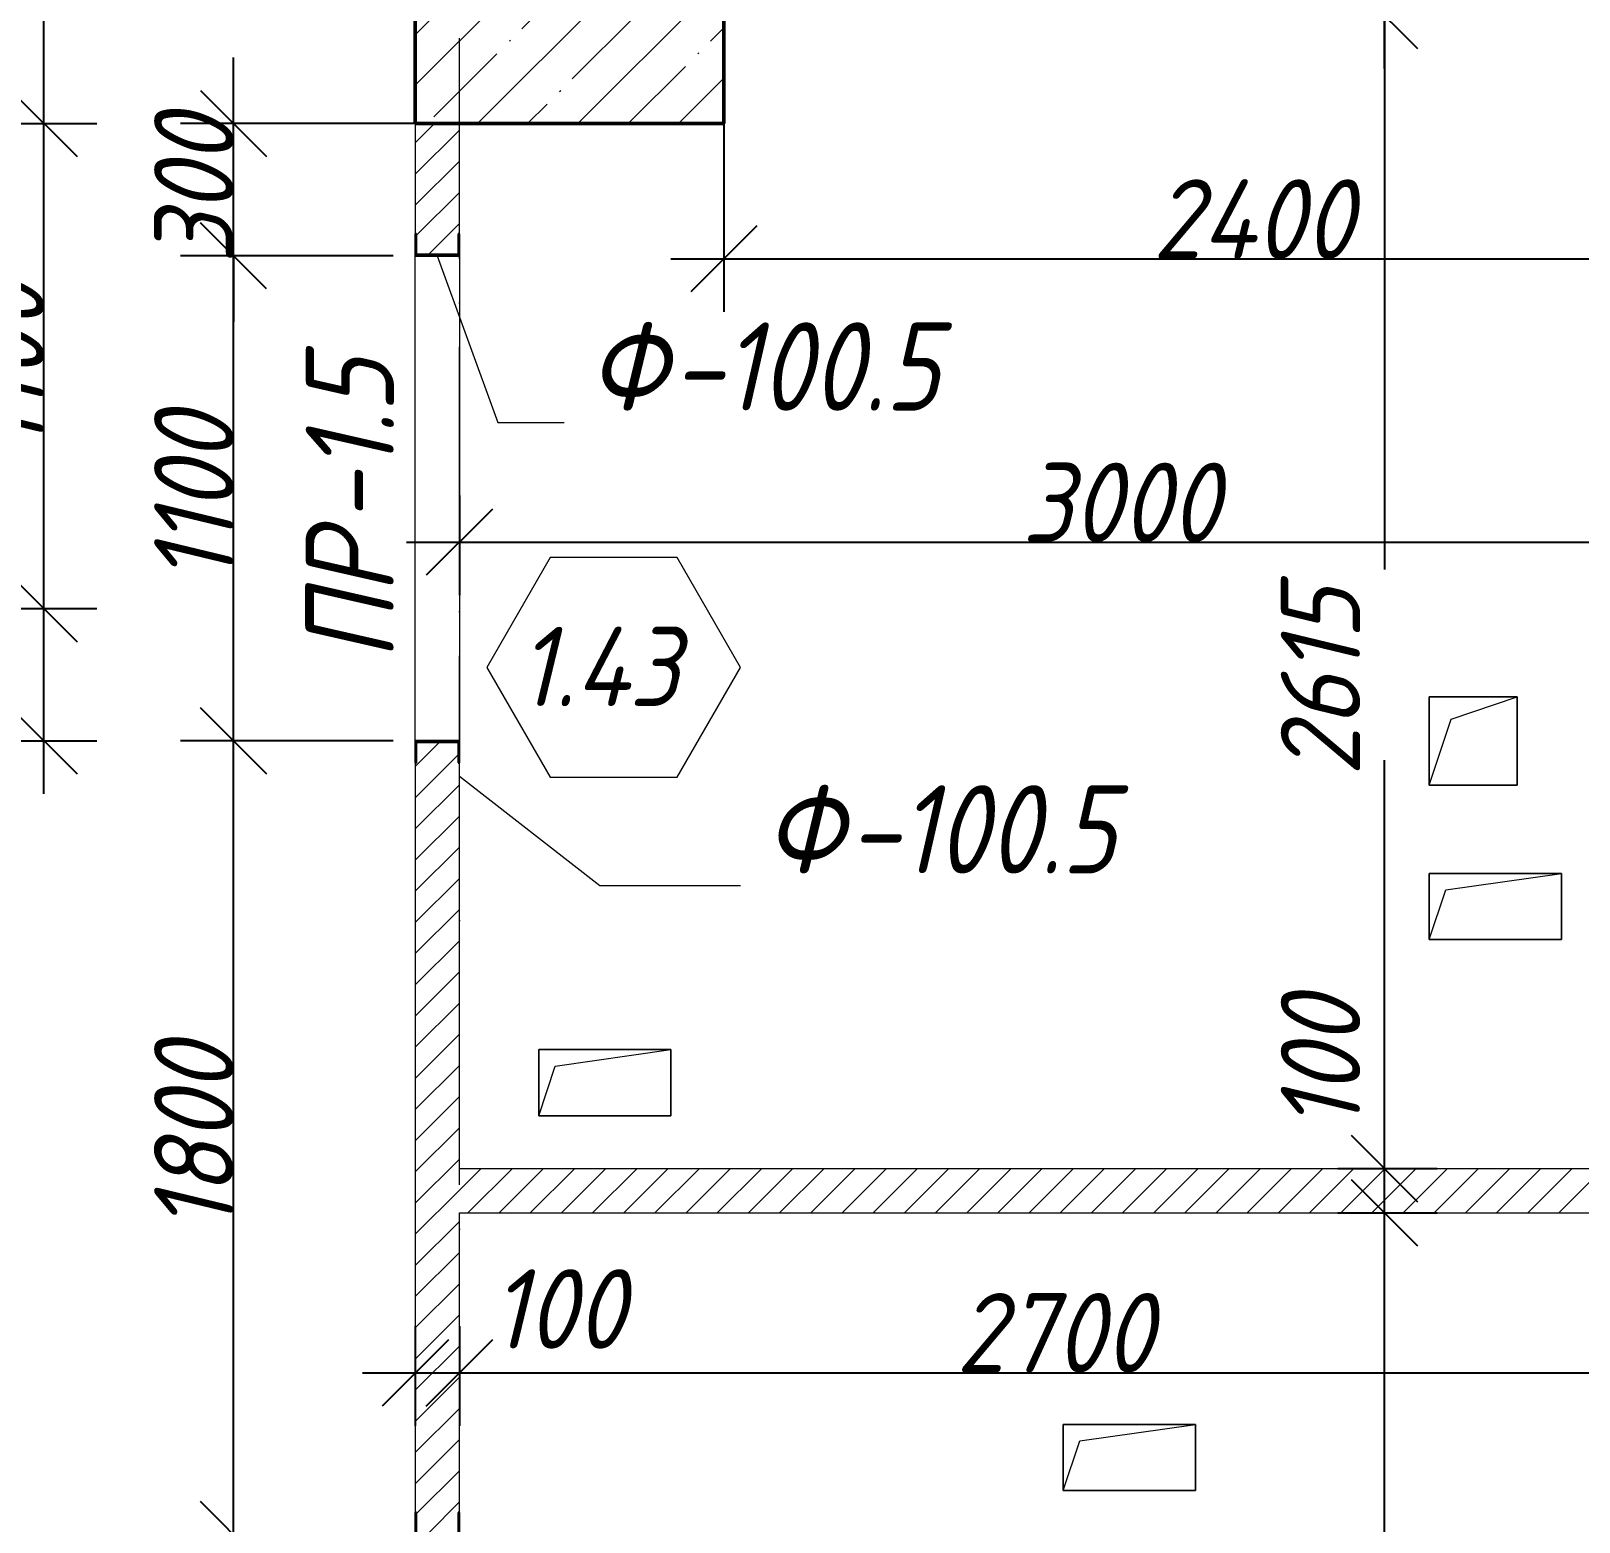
# Model space of a CAD drawing. Header units: millimetres. Extents: x -356862 to 418287, y 0 to 839748.
# Drawn here: x -82623 to -79111, y 620626 to 624008 of the extents above; entities that cross this region are included whole.
import ezdxf

# ---------------------------------------------------------------- set-up
doc = ezdxf.new("R2010")
doc.units = ezdxf.units.MM
doc.linetypes.add('50_200_ШТРИХ_1Т_ш5_п1_п1_', pattern=[700, 500, -100, 0, -100])
for name, color, linetype, lineweight in [('A-____-____-DIMS', 7, 'Continuous', 9), ('A-DOOR-____-IDEN', 7, 'Continuous', 9), ('A-FLOR-____-OTLN', 7, 'Continuous', 9), ('A-GENM-____-IDEN', 7, 'Continuous', 9), ('A-GENM-____-MCUT', 7, 'Continuous', 25), ('A-GENM-____-OTLN', 7, 'Continuous', 9), ('A-GENM-____-OTLN-1', 7, 'Continuous', 25), ('A-WALL-FNSH-MCUT-1', 7, 'Continuous', 9), ('S-COLS-____-MCUT', 7, 'Continuous', 50), ('S-COLS-____-OTLN', 7, 'Continuous', 9), ('S-GRID-____-OTLN-1', 7, '50_200_ШТРИХ_1Т_ш5_п1_п1_', 9)]:
    doc.layers.add(name, color=color, linetype=linetype, lineweight=lineweight)
doc.layers.add('A-WALL-____-PATT-4', color=9, linetype='Continuous', lineweight=9, true_color=0x808080)
doc.layers.add('I-WALL-____-OTLN-2', color=7, linetype='Continuous', lineweight=9, true_color=0x000000)
doc.styles.add('ISOCPEUR_I_10', font='isocpeui.ttf', dxfattribs={"width": 0.9, "height": 180})
doc.styles.add('ISOCPEUR_I_14', font='isocpeui.ttf', dxfattribs={"width": 0.9, "height": 180})
doc.styles.add('ISOCPEUR_I_2', font='isocpeui.ttf', dxfattribs={"width": 0.85, "height": 2.3})
doc.dimstyles.new('ISO-1_8_0_9К_СРЕДНИЙ_Кладочные_4', dxfattribs={"dimscale": 304.8, "dimtxt": 179.276612, "dimasz": 0.492126, "dimexe": 0.393701, "dimexo": 0, "dimgap": 0, "dimtad": 1, "dimdec": 3, "dimrnd": 0.001, "dimdsep": 46, "dimtxsty": 'ISOCPEUR_I_10', "dimblk1": 'OBLIQUE', "dimblk2": 'OBLIQUE', "dimsah": 1, "dimcen": 0.09, "dimdle": 0.393701, "dimazin": 0, "dimtfac": 1, "dimtdec": 4, "dimtix": 1, "dimtmove": 1, "dimatfit": 3, "dimfxl": 1, "dimtvp": 1, "dimtolj": 1, "dimtzin": 0, "dimarcsym": 2})
doc.dimstyles.new('ISO-1_8_0_9К_СРЕДНИЙ_Кладочные_5', dxfattribs={"dimscale": 304.8, "dimtxt": 179.276612, "dimasz": 0.492126, "dimexe": 0.393701, "dimexo": 0, "dimgap": 0, "dimtad": 1, "dimdec": 3, "dimrnd": 0.001, "dimdsep": 46, "dimtxsty": 'ISOCPEUR_I_10', "dimblk1": 'OBLIQUE', "dimblk2": 'OBLIQUE', "dimsah": 1, "dimcen": 0.09, "dimdle": 0.393701, "dimazin": 0, "dimtfac": 1, "dimtdec": 4, "dimtix": 1, "dimtmove": 2, "dimatfit": 3, "dimfxl": 1, "dimtvp": 1, "dimtolj": 1, "dimtzin": 0, "dimarcsym": 2})
doc.dimstyles.new('ISO-1_8_0_9К_СРЕДНИЙ_Кладочные_6', dxfattribs={"dimscale": 304.8, "dimtxt": 179.276612, "dimasz": 0.492126, "dimexe": 0.393701, "dimexo": 0, "dimgap": 0, "dimtad": 1, "dimdec": 3, "dimrnd": 0.001, "dimdsep": 46, "dimtxsty": 'ISOCPEUR_I_14', "dimblk1": 'OBLIQUE', "dimblk2": 'OBLIQUE', "dimsah": 1, "dimcen": 0.09, "dimdle": 0.393701, "dimazin": 0, "dimtfac": 1, "dimtdec": 4, "dimtix": 1, "dimtmove": 0, "dimatfit": 3, "dimfxl": 1, "dimtvp": 1, "dimtolj": 1, "dimtzin": 0, "dimarcsym": 2})
pattern_1 = [(45, (-175000.736, 544716.51), (-35.35534, 35.35534), [])]

# ---------------------------------------------------------------- blocks, each defined once
blk = doc.blocks.new('BSC_Колонна _Прямоугольная - 500х700-V132-АР1_Кладочный план 1 этажа в осях 1-64_Ю-ЯЯ')
at = {"layer": 'S-COLS-____-OTLN'}
h = blk.add_hatch(dxfattribs=at)
h.set_pattern_fill('FP_136', color=256, style=0, pattern_type=2)
h.set_pattern_definition([(315, (-79331.04, 93600), (114.04925, 114.04925), []), (315, (-79331.04, 93485.95), (114.04925, 114.04925), [201.613, -40.323, 3.353, -36.97])])
h.paths.add_polyline_path([(-250, 350), (-250, -350), (250, -350), (250, 350)], flags=0)
at = {"layer": 'S-COLS-____-MCUT'}
for p, q in [((250, 350), (-250, 350)), ((-250, 350), (-250, -350)), ((250, -350), (250, 350)), ((-250, -350), (250, -350))]:
    blk.add_line(p, q, dxfattribs=at)
blk = doc.blocks.new('154_Фахверк_СКБ_Швеллер - Тип_100_4010-27789772-АР1_Кладочный план 1 этажа в осях 1-64_Ю-ЯЯ')
at = {"layer": 'A-GENM-____-MCUT'}
for p, q in [((175, 50), (125, 50)), ((125, 50), (125, -50)), ((128, 47), (175, 47)), ((128, -47), (128, 47)), ((175, 47), (175, 50)), ((125, -50), (175, -50)), ((175, -47), (128, -47)), ((175, -50), (175, -47))]:
    blk.add_line(p, q, dxfattribs=at)
blk = doc.blocks.new('AR_Отверстие прямоугольное _в плите_ - AR_Отверстие прямоугольное _в плите_-30459637-АР1_Кладочный план 1 этажа в осях 1-64_Ю-ЯЯ')
at = {"layer": 'A-GENM-____-OTLN'}
for p, q in [((150, 75), (-150, 75)), ((-150, 75), (-150, -75)), ((-112.5, 37.5), (150, 75)), ((150, -75), (150, 75)), ((-150, -75), (-112.5, 37.5)), ((-150, -75), (150, -75))]:
    blk.add_line(p, q, dxfattribs=at)
blk = doc.blocks.new('AR_Отверстие прямоугольное _в плите_ - AR_Отверстие прямоугольное _в плите_-30459597-АР1_Кладочный план 1 этажа в осях 1-64_Ю-ЯЯ')
at = {"layer": 'A-GENM-____-OTLN'}
for p, q in [((100, 100), (-100, 100)), ((-100, 100), (-100, -100)), ((-50, 50), (100, 100)), ((100, -100), (100, 100)), ((-100, -100), (-50, 50)), ((-100, -100), (100, -100))]:
    blk.add_line(p, q, dxfattribs=at)
blk = doc.blocks.new('Марка проема - марка проема-27336095-АР1_Кладочный план 1 этажа в осях 1-64_Ю-ЯЯ')
at = {"layer": 'A-DOOR-____-IDEN'}
for p, q in [((-1.439, 0.159), (-2.877, -2.333)), ((1.439, 0.159), (-1.439, 0.159)), ((2.877, -2.333), (1.439, 0.159)), ((-2.877, -2.333), (-1.439, -4.825)), ((1.439, -4.825), (2.877, -2.333)), ((-1.439, -4.825), (1.439, -4.825))]:
    blk.add_line(p, q, dxfattribs=at)
blk = doc.blocks.new('_Oblique')
at = {"color": 0, "linetype": 'ByBlock', "lineweight": -2}
blk.add_line((-0.5, -0.5), (0.5, 0.5), dxfattribs=at)
blk = doc.blocks.new('*D12766')
at = {"layer": 'A-____-____-DIMS', "color": 0, "lineweight": -2, "transparency": 16777216}
for p, q in [((-82593.1, 622277.6), (-82593.1, 622817.6)), ((-83500.7, 622697.6), (-82473.1, 622697.6)), ((-83550.7, 622397.6), (-82473.1, 622397.6))]:
    blk.add_line(p, q, dxfattribs=at)
at = {"layer": 'Defpoints', "color": 0, "transparency": 16777216}
for p in [(-83500.7, 622697.6), (-82593.1, 622697.6), (-83550.7, 622397.6)]:
    blk.add_point(p, dxfattribs=at)
at = {"layer": 'A-____-____-DIMS', "color": 0, "lineweight": -2, "transparency": 16777216, "xscale": 150, "yscale": 150, "zscale": 150}
for p, rotation in [((-82593.1, 622697.6), 90), ((-82593.1, 622397.6), 270)]:
    blk.add_blockref('_Oblique', p, dxfattribs=dict(at, rotation=rotation))
at = {"layer": 'A-____-____-DIMS', "color": 0, "transparency": 16777216, "insert": (-82828.3, 621995.3), "char_height": 180, "width": 409.578, "attachment_point": 1, "rotation": 90, "line_spacing_factor": 1.149209, "style": 'ISOCPEUR_I_10'}
blk.add_mtext('\\A1;300', dxfattribs=at)
blk = doc.blocks.new('*D12767')
at = {"layer": 'A-____-____-DIMS', "color": 0, "lineweight": -2, "transparency": 16777216}
for p, q in [((-82593.1, 622577.6), (-82593.1, 623917.6)), ((-83500.7, 623797.6), (-82473.1, 623797.6)), ((-83500.7, 622697.6), (-82473.1, 622697.6))]:
    blk.add_line(p, q, dxfattribs=at)
at = {"layer": 'Defpoints', "color": 0, "transparency": 16777216}
for p in [(-83500.7, 623797.6), (-82593.1, 623797.6), (-83500.7, 622697.6)]:
    blk.add_point(p, dxfattribs=at)
at = {"layer": 'A-____-____-DIMS', "color": 0, "lineweight": -2, "transparency": 16777216, "xscale": 150, "yscale": 150, "zscale": 150}
for p, rotation in [((-82593.1, 623797.6), 90), ((-82593.1, 622697.6), 270)]:
    blk.add_blockref('_Oblique', p, dxfattribs=dict(at, rotation=rotation))
at = {"layer": 'A-____-____-DIMS', "color": 0, "transparency": 16777216, "insert": (-82683.1, 623247.6), "char_height": 180, "width": 463.361, "attachment_point": 5, "rotation": 90, "style": 'ISOCPEUR_I_14'}
blk.add_mtext('\\A1;1100', dxfattribs=at)
blk = doc.blocks.new('*D12768')
at = {"layer": 'A-____-____-DIMS', "color": 0, "lineweight": -2, "transparency": 16777216}
for p, q in [((-82593.1, 623677.6), (-82593.1, 624882.6)), ((-83650.7, 624762.6), (-82473.1, 624762.6)), ((-83500.7, 623797.6), (-82473.1, 623797.6))]:
    blk.add_line(p, q, dxfattribs=at)
at = {"layer": 'Defpoints', "color": 0, "transparency": 16777216}
for p in [(-83650.7, 624762.6), (-82593.1, 624762.6), (-83500.7, 623797.6)]:
    blk.add_point(p, dxfattribs=at)
at = {"layer": 'A-____-____-DIMS', "color": 0, "lineweight": -2, "transparency": 16777216, "xscale": 150, "yscale": 150, "zscale": 150}
for p, rotation in [((-82593.1, 624762.6), 90), ((-82593.1, 623797.6), 270)]:
    blk.add_blockref('_Oblique', p, dxfattribs=dict(at, rotation=rotation))
at = {"layer": 'A-____-____-DIMS', "color": 0, "transparency": 16777216, "insert": (-82683.1, 624280.1), "char_height": 180, "width": 409.578, "attachment_point": 5, "rotation": 90, "style": 'ISOCPEUR_I_14'}
blk.add_mtext('\\A1;965', dxfattribs=at)
blk = doc.blocks.new('*D12888')
at = {"layer": 'A-____-____-DIMS', "color": 0, "lineweight": -2, "transparency": 16777216}
for p, q in [((-79552.2, 618232.6), (-79552.2, 621447.6)), ((-79658.2, 621327.6), (-79432.2, 621327.6)), ((-79658.2, 618352.6), (-79432.2, 618352.6))]:
    blk.add_line(p, q, dxfattribs=at)
at = {"layer": 'Defpoints', "color": 0, "transparency": 16777216}
for p in [(-79658.2, 621327.6), (-79552.2, 621327.6), (-79658.2, 618352.6)]:
    blk.add_point(p, dxfattribs=at)
at = {"layer": 'A-____-____-DIMS', "color": 0, "lineweight": -2, "transparency": 16777216, "xscale": 150, "yscale": 150, "zscale": 150}
for p, rotation in [((-79552.2, 621327.6), 90), ((-79552.2, 618352.6), 270)]:
    blk.add_blockref('_Oblique', p, dxfattribs=dict(at, rotation=rotation))
at = {"layer": 'A-____-____-DIMS', "color": 0, "transparency": 16777216, "insert": (-79643.3, 619840.1), "char_height": 180, "width": 546.104, "attachment_point": 5, "rotation": 90, "style": 'ISOCPEUR_I_14'}
blk.add_mtext('\\A1;2975', dxfattribs=at)
blk = doc.blocks.new('*D12889')
at = {"layer": 'A-____-____-DIMS', "color": 0, "lineweight": -2, "transparency": 16777216}
for p, q in [((-79552.2, 621207.6), (-79552.2, 621547.6)), ((-79658.2, 621427.6), (-79432.2, 621427.6)), ((-79658.2, 621327.6), (-79432.2, 621327.6))]:
    blk.add_line(p, q, dxfattribs=at)
at = {"layer": 'Defpoints', "color": 0, "transparency": 16777216}
for p in [(-79658.2, 621427.6), (-79552.2, 621427.6), (-79658.2, 621327.6)]:
    blk.add_point(p, dxfattribs=at)
at = {"layer": 'A-____-____-DIMS', "color": 0, "lineweight": -2, "transparency": 16777216, "xscale": 150, "yscale": 150, "zscale": 150}
for p, rotation in [((-79552.2, 621427.6), 90), ((-79552.2, 621327.6), 270)]:
    blk.add_blockref('_Oblique', p, dxfattribs=dict(at, rotation=rotation))
at = {"layer": 'A-____-____-DIMS', "color": 0, "transparency": 16777216, "insert": (-79787.3, 621513.6), "char_height": 180, "width": 368.207, "attachment_point": 1, "rotation": 90, "line_spacing_factor": 1.149209, "style": 'ISOCPEUR_I_10'}
blk.add_mtext('\\A1;100', dxfattribs=at)
blk = doc.blocks.new('*D12890')
at = {"layer": 'A-____-____-DIMS', "color": 0, "lineweight": -2, "transparency": 16777216}
for p, q in [((-79552.2, 624162.6), (-79552.2, 622786.5)), ((-79658.2, 624042.6), (-79432.2, 624042.6)), ((-79552.2, 621307.6), (-79552.2, 622353.8)), ((-79658.2, 621427.6), (-79432.2, 621427.6))]:
    blk.add_line(p, q, dxfattribs=at)
at = {"layer": 'Defpoints', "color": 0, "transparency": 16777216}
for p in [(-79658.2, 624042.6), (-79552.2, 624042.6), (-79658.2, 621427.6)]:
    blk.add_point(p, dxfattribs=at)
at = {"layer": 'A-____-____-DIMS', "color": 0, "lineweight": -2, "transparency": 16777216, "xscale": 150, "yscale": 150, "zscale": 150}
for p, rotation in [((-79552.2, 624042.6), 90), ((-79552.2, 621427.6), 270)]:
    blk.add_blockref('_Oblique', p, dxfattribs=dict(at, rotation=rotation))
at = {"layer": 'A-____-____-DIMS', "color": 0, "transparency": 16777216, "insert": (-79787.3, 622317.8), "char_height": 180, "width": 504.733, "attachment_point": 1, "rotation": 90, "line_spacing_factor": 1.149209, "style": 'ISOCPEUR_I_10'}
blk.add_mtext('\\A1;2615', dxfattribs=at)
blk = doc.blocks.new('*D12891')
at = {"layer": 'A-____-____-DIMS', "color": 0, "lineweight": -2, "transparency": 16777216}
for p, q in [((-79552.2, 623922.6), (-79552.2, 624262.6)), ((-79658.2, 624142.6), (-79432.2, 624142.6)), ((-79658.2, 624042.6), (-79432.2, 624042.6))]:
    blk.add_line(p, q, dxfattribs=at)
at = {"layer": 'Defpoints', "color": 0, "transparency": 16777216}
for p in [(-79658.2, 624142.6), (-79552.2, 624142.6), (-79658.2, 624042.6)]:
    blk.add_point(p, dxfattribs=at)
at = {"layer": 'A-____-____-DIMS', "color": 0, "lineweight": -2, "transparency": 16777216, "xscale": 150, "yscale": 150, "zscale": 150}
for p, rotation in [((-79552.2, 624142.6), 90), ((-79552.2, 624042.6), 270)]:
    blk.add_blockref('_Oblique', p, dxfattribs=dict(at, rotation=rotation))
at = {"layer": 'A-____-____-DIMS', "color": 0, "transparency": 16777216, "insert": (-79787.3, 624235.4), "char_height": 180, "width": 368.207, "attachment_point": 1, "rotation": 90, "line_spacing_factor": 1.149209, "style": 'ISOCPEUR_I_10'}
blk.add_mtext('\\A1;100', dxfattribs=at)
blk = doc.blocks.new('*D12926')
at = {"layer": 'A-____-____-DIMS', "color": 0, "lineweight": -2, "transparency": 16777216}
for p, q in [((-82163.2, 619377.6), (-82163.2, 620717.6)), ((-81800.7, 620597.6), (-82283.2, 620597.6)), ((-81724.2, 619497.6), (-82283.2, 619497.6))]:
    blk.add_line(p, q, dxfattribs=at)
at = {"layer": 'Defpoints', "color": 0, "transparency": 16777216}
for p in [(-82163.2, 620597.6), (-81800.7, 620597.6), (-81724.2, 619497.6)]:
    blk.add_point(p, dxfattribs=at)
at = {"layer": 'A-____-____-DIMS', "color": 0, "lineweight": -2, "transparency": 16777216, "xscale": 150, "yscale": 150, "zscale": 150}
for p, rotation in [((-82163.2, 620597.6), 90), ((-82163.2, 619497.6), 270)]:
    blk.add_blockref('_Oblique', p, dxfattribs=dict(at, rotation=rotation))
at = {"layer": 'A-____-____-DIMS', "color": 0, "transparency": 16777216, "insert": (-82253.2, 620047.6), "char_height": 180, "width": 463.361, "attachment_point": 5, "rotation": 90, "style": 'ISOCPEUR_I_14'}
blk.add_mtext('\\A1;1100', dxfattribs=at)
blk = doc.blocks.new('*D12927')
at = {"layer": 'A-____-____-DIMS', "color": 0, "lineweight": -2, "transparency": 16777216}
for p, q in [((-82163.2, 620477.6), (-82163.2, 622517.6)), ((-81800.7, 622397.6), (-82283.2, 622397.6)), ((-81800.7, 620597.6), (-82283.2, 620597.6))]:
    blk.add_line(p, q, dxfattribs=at)
at = {"layer": 'Defpoints', "color": 0, "transparency": 16777216}
for p in [(-82163.2, 622397.6), (-81800.7, 622397.6), (-81800.7, 620597.6)]:
    blk.add_point(p, dxfattribs=at)
at = {"layer": 'A-____-____-DIMS', "color": 0, "lineweight": -2, "transparency": 16777216, "xscale": 150, "yscale": 150, "zscale": 150}
for p, rotation in [((-82163.2, 622397.6), 90), ((-82163.2, 620597.6), 270)]:
    blk.add_blockref('_Oblique', p, dxfattribs=dict(at, rotation=rotation))
at = {"layer": 'A-____-____-DIMS', "color": 0, "transparency": 16777216, "insert": (-82253.2, 621497.6), "char_height": 180, "width": 504.733, "attachment_point": 5, "rotation": 90, "style": 'ISOCPEUR_I_14'}
blk.add_mtext('\\A1;1800', dxfattribs=at)
blk = doc.blocks.new('*D12928')
at = {"layer": 'A-____-____-DIMS', "color": 0, "lineweight": -2, "transparency": 16777216}
for p, q in [((-82163.2, 622277.6), (-82163.2, 623617.6)), ((-81800.7, 623497.6), (-82283.2, 623497.6)), ((-81800.7, 622397.6), (-82283.2, 622397.6))]:
    blk.add_line(p, q, dxfattribs=at)
at = {"layer": 'Defpoints', "color": 0, "transparency": 16777216}
for p in [(-82163.2, 623497.6), (-81800.7, 623497.6), (-81800.7, 622397.6)]:
    blk.add_point(p, dxfattribs=at)
at = {"layer": 'A-____-____-DIMS', "color": 0, "lineweight": -2, "transparency": 16777216, "xscale": 150, "yscale": 150, "zscale": 150}
for p, rotation in [((-82163.2, 623497.6), 90), ((-82163.2, 622397.6), 270)]:
    blk.add_blockref('_Oblique', p, dxfattribs=dict(at, rotation=rotation))
at = {"layer": 'A-____-____-DIMS', "color": 0, "transparency": 16777216, "insert": (-82253.2, 622947.6), "char_height": 180, "width": 463.361, "attachment_point": 5, "rotation": 90, "style": 'ISOCPEUR_I_14'}
blk.add_mtext('\\A1;1100', dxfattribs=at)
blk = doc.blocks.new('*D12929')
at = {"layer": 'A-____-____-DIMS', "color": 0, "lineweight": -2, "transparency": 16777216}
for p, q in [((-82163.2, 623797.6), (-82163.2, 623947.6)), ((-81750.7, 623797.6), (-82283.2, 623797.6)), ((-82163.2, 623497.6), (-82163.2, 623797.6)), ((-81800.7, 623497.6), (-82283.2, 623497.6)), ((-82163.2, 623497.6), (-82163.2, 623347.6))]:
    blk.add_line(p, q, dxfattribs=at)
at = {"layer": 'Defpoints', "color": 0, "transparency": 16777216}
for p in [(-82163.2, 623797.6), (-81750.7, 623797.6), (-81800.7, 623497.6)]:
    blk.add_point(p, dxfattribs=at)
at = {"layer": 'A-____-____-DIMS', "color": 0, "lineweight": -2, "transparency": 16777216, "xscale": 150, "yscale": 150, "zscale": 150}
for p, rotation in [((-82163.2, 623797.6), 270), ((-82163.2, 623497.6), 90)]:
    blk.add_blockref('_Oblique', p, dxfattribs=dict(at, rotation=rotation))
at = {"layer": 'A-____-____-DIMS', "color": 0, "transparency": 16777216, "insert": (-82253.2, 623647.6), "char_height": 180, "width": 409.578, "attachment_point": 5, "rotation": 90, "style": 'ISOCPEUR_I_14'}
blk.add_mtext('\\A1;300', dxfattribs=at)
blk = doc.blocks.new('*D12933')
at = {"layer": 'A-____-____-DIMS', "color": 0, "lineweight": -2, "transparency": 16777216}
for p, q in [((-78650.7, 623992.6), (-78650.7, 623371)), ((-81050.7, 623797.6), (-81050.7, 623371)), ((-81170.7, 623491), (-78530.7, 623491))]:
    blk.add_line(p, q, dxfattribs=at)
at = {"layer": 'Defpoints', "color": 0, "transparency": 16777216}
for p in [(-78650.7, 623992.6), (-81050.7, 623797.6), (-78650.7, 623491)]:
    blk.add_point(p, dxfattribs=at)
at = {"layer": 'A-____-____-DIMS', "color": 0, "lineweight": -2, "transparency": 16777216, "xscale": 150, "yscale": 150, "zscale": 150, "rotation": 180}
blk.add_blockref('_Oblique', (-81050.7, 623491), dxfattribs=at)
at = {"layer": 'A-____-____-DIMS', "color": 0, "lineweight": -2, "transparency": 16777216, "xscale": 150, "yscale": 150, "zscale": 150}
blk.add_blockref('_Oblique', (-78650.7, 623491), dxfattribs=at)
at = {"layer": 'A-____-____-DIMS', "color": 0, "transparency": 16777216, "insert": (-79850.7, 623581), "char_height": 180, "width": 562.653, "attachment_point": 5, "style": 'ISOCPEUR_I_14'}
blk.add_mtext('\\A1;2400', dxfattribs=at)
blk = doc.blocks.new('*D12946')
at = {"layer": 'A-____-____-DIMS', "color": 0, "lineweight": -2, "transparency": 16777216}
for p, q in [((-81750.7, 621070.4), (-81750.7, 620844.3)), ((-81650.7, 621070.4), (-81650.7, 620844.3)), ((-81870.7, 620964.3), (-81530.7, 620964.3))]:
    blk.add_line(p, q, dxfattribs=at)
at = {"layer": 'Defpoints', "color": 0, "transparency": 16777216}
for p in [(-81750.7, 621070.4), (-81650.7, 621070.4), (-81650.7, 620964.3)]:
    blk.add_point(p, dxfattribs=at)
at = {"layer": 'A-____-____-DIMS', "color": 0, "lineweight": -2, "transparency": 16777216, "xscale": 150, "yscale": 150, "zscale": 150, "rotation": 180}
blk.add_blockref('_Oblique', (-81750.7, 620964.3), dxfattribs=at)
at = {"layer": 'A-____-____-DIMS', "color": 0, "lineweight": -2, "transparency": 16777216, "xscale": 150, "yscale": 150, "zscale": 150}
blk.add_blockref('_Oblique', (-81650.7, 620964.3), dxfattribs=at)
at = {"layer": 'A-____-____-DIMS', "color": 0, "transparency": 16777216, "insert": (-81578.7, 621199.5), "char_height": 180, "width": 368.207, "attachment_point": 1, "line_spacing_factor": 1.149209, "style": 'ISOCPEUR_I_10'}
blk.add_mtext('\\A1;100', dxfattribs=at)
blk = doc.blocks.new('*D12947')
at = {"layer": 'A-____-____-DIMS', "color": 0, "lineweight": -2, "transparency": 16777216}
for p, q in [((-78950.7, 621277.6), (-78950.7, 620844.3)), ((-81650.7, 621070.4), (-81650.7, 620844.3)), ((-81770.7, 620964.3), (-78830.7, 620964.3))]:
    blk.add_line(p, q, dxfattribs=at)
at = {"layer": 'Defpoints', "color": 0, "transparency": 16777216}
for p in [(-78950.7, 621277.6), (-81650.7, 621070.4), (-78950.7, 620964.3)]:
    blk.add_point(p, dxfattribs=at)
at = {"layer": 'A-____-____-DIMS', "color": 0, "lineweight": -2, "transparency": 16777216, "xscale": 150, "yscale": 150, "zscale": 150, "rotation": 180}
blk.add_blockref('_Oblique', (-81650.7, 620964.3), dxfattribs=at)
at = {"layer": 'A-____-____-DIMS', "color": 0, "lineweight": -2, "transparency": 16777216, "xscale": 150, "yscale": 150, "zscale": 150}
blk.add_blockref('_Oblique', (-78950.7, 620964.3), dxfattribs=at)
at = {"layer": 'A-____-____-DIMS', "color": 0, "transparency": 16777216, "insert": (-80300.7, 621055.5), "char_height": 180, "width": 546.104, "attachment_point": 5, "style": 'ISOCPEUR_I_14'}
blk.add_mtext('\\A1;2700', dxfattribs=at)
blk = doc.blocks.new('*D12798')
at = {"layer": 'A-____-____-DIMS', "color": 0, "lineweight": -2, "transparency": 16777216}
for p, q in [((-81650.7, 622954.5), (-81650.7, 622728.4)), ((-78650.7, 622727.6), (-78650.7, 622968.4)), ((-81770.7, 622848.4), (-78530.7, 622848.4))]:
    blk.add_line(p, q, dxfattribs=at)
at = {"layer": 'Defpoints', "color": 0, "transparency": 16777216}
for p in [(-81650.7, 622954.5), (-78650.7, 622848.4), (-78650.7, 622727.6)]:
    blk.add_point(p, dxfattribs=at)
at = {"layer": 'A-____-____-DIMS', "color": 0, "lineweight": -2, "transparency": 16777216, "xscale": 150, "yscale": 150, "zscale": 150, "rotation": 180}
blk.add_blockref('_Oblique', (-81650.7, 622848.4), dxfattribs=at)
at = {"layer": 'A-____-____-DIMS', "color": 0, "lineweight": -2, "transparency": 16777216, "xscale": 150, "yscale": 150, "zscale": 150}
blk.add_blockref('_Oblique', (-78650.7, 622848.4), dxfattribs=at)
at = {"layer": 'A-____-____-DIMS', "color": 0, "transparency": 16777216, "insert": (-80150.7, 622938.4), "char_height": 180, "width": 546.104, "attachment_point": 5, "style": 'ISOCPEUR_I_14'}
blk.add_mtext('\\A1;3000', dxfattribs=at)

msp = doc.modelspace()

# ---------------------------------------------------------------- hatches: boundary and pattern name
at = {"layer": 'A-WALL-____-PATT-4'}
h = msp.add_hatch(dxfattribs=at)
h.set_pattern_fill('FP_5', color=256, style=0, pattern_type=2)
h.set_pattern_definition(pattern_1)
h.paths.add_polyline_path([(-81747.7357, 618447.5526), (-81650.7357, 618447.5526), (-81650.7357, 619197.5526), (-81750.7357, 619197.5526), (-81750.7357, 618447.5526)], flags=0)
h.paths.add_polyline_path([(-81653.7357, 619200.5526), (-81653.7357, 619247.5526), (-81650.7357, 619247.5526), (-81650.7357, 619447.5526), (-81653.7357, 619447.5526), (-81653.7357, 619494.5526), (-81747.7357, 619494.5526), (-81747.7357, 619447.5526), (-81750.7357, 619447.5526), (-81750.7357, 619247.5526), (-81747.7357, 619247.5526), (-81747.7357, 619200.5526)], flags=0)
h.paths.add_polyline_path([(-81653.7357, 620600.5526), (-81653.7357, 620647.5526), (-81650.7357, 620647.5526), (-81650.7357, 622347.5526), (-81653.7357, 622347.5526), (-81653.7357, 622394.5526), (-81747.7357, 622394.5526), (-81747.7357, 622347.5526), (-81750.7357, 622347.5526), (-81750.7357, 620647.5526), (-81747.7357, 620647.5526), (-81747.7357, 620600.5526)], flags=0)
h.paths.add_polyline_path([(-81653.7357, 623500.5526), (-81653.7357, 623547.5526), (-81650.7357, 623547.5526), (-81650.7357, 623797.5526), (-81750.7357, 623797.5526), (-81750.7357, 623547.5526), (-81747.7357, 623547.5526), (-81747.7357, 623500.5526)], flags=0)
h = msp.add_hatch(dxfattribs=at)
h.set_pattern_fill('FP_5', color=256, style=0, pattern_type=2)
h.set_pattern_definition(pattern_1)
h.paths.add_polyline_path([(-81650.7357, 621327.5526), (-79000.7357, 621327.5526), (-79000.7357, 621330.5526), (-78953.7357, 621330.5526), (-78953.7357, 621424.5526), (-79000.7357, 621424.5526), (-79000.7357, 621427.5526), (-81650.7357, 621427.5526)], flags=0)
h.paths.add_polyline_path([(-74000.7357, 621327.5526), (-74000.7357, 621372.5526), (-74006.7357, 621372.5526), (-74006.7357, 621427.5526), (-74975.7357, 621427.5526), (-74975.7357, 621327.5526), (-74269.8145, 621327.5526)], flags=0)
h.paths.add_polyline_path([(-75025.7357, 621327.5526), (-75025.7357, 621330.5526), (-74978.7357, 621330.5526), (-74978.7357, 621424.5526), (-75025.7357, 621424.5526), (-75025.7357, 621427.5526), (-75150.7357, 621427.5526), (-75150.7357, 621424.5526), (-75197.7357, 621424.5526), (-75197.7357, 621330.5526), (-75150.7357, 621330.5526), (-75150.7357, 621327.5526)], flags=0)
h.paths.add_polyline_path([(-76350.7357, 621327.5526), (-76350.7357, 621330.5526), (-76303.7357, 621330.5526), (-76303.7357, 621424.5526), (-76350.7357, 621424.5526), (-76350.7357, 621427.5526), (-78950.7357, 621427.5526), (-78950.7357, 621327.5526), (-77804.743, 621327.5526)], flags=0)

# ---------------------------------------------------------------- linework, layer by layer
at = {"layer": 'A-FLOR-____-OTLN'}
for p, q in [((-79450.7357, 622497.2262), (-79250.7357, 622497.2262)), ((-79450.7357, 622297.2262), (-79450.7357, 622497.2262)), ((-79250.7357, 622497.2262), (-79250.7357, 622297.2262)), ((-79250.7357, 622297.2262), (-79450.7357, 622297.2262)), ((-79450.7357, 622097.2262), (-79150.7357, 622097.2262)), ((-79450.7357, 621947.2262), (-79450.7357, 622097.2262)), ((-79150.7357, 622097.2262), (-79150.7357, 621947.2262)), ((-79150.7357, 621947.2262), (-79450.7357, 621947.2262)), ((-81470.7357, 621697.5526), (-81170.7357, 621697.5526)), ((-81470.7357, 621547.5526), (-81470.7357, 621697.5526)), ((-81170.7357, 621697.5526), (-81170.7357, 621547.5526)), ((-81170.7357, 621547.5526), (-81470.7357, 621547.5526)), ((-80280.7357, 620847.5526), (-79980.7357, 620847.5526)), ((-80280.7357, 620697.5526), (-80280.7357, 620847.5526)), ((-79980.7357, 620847.5526), (-79980.7357, 620697.5526)), ((-79980.7357, 620697.5526), (-80280.7357, 620697.5526))]:
    msp.add_line(p, q, dxfattribs=at)
at = {"layer": 'A-GENM-____-IDEN'}
for p, q in [((-81700.7357, 623497.5526), (-81563.471, 623119.5546)), ((-81563.471, 623119.5546), (-81413.0007, 623119.5546)), ((-81650.7357, 622317.5526), (-81331.8682, 622070.0069)), ((-81331.8682, 622070.0069), (-81013.0007, 622070.0069))]:
    msp.add_line(p, q, dxfattribs=at)
at = {"layer": 'A-WALL-FNSH-MCUT-1'}
for p, q in [((-81750.7357, 623797.5526), (-81750.7357, 623547.5526)), ((-81650.7357, 623547.5526), (-81650.7357, 623797.5526)), ((-81750.7357, 622347.5526), (-81750.7357, 620647.5526)), ((-81650.7357, 621427.5526), (-81650.7357, 622347.5526)), ((-79000.7357, 621427.5526), (-81650.7357, 621427.5526)), ((-81650.7357, 621327.5526), (-79000.7357, 621327.5526)), ((-81650.7357, 620647.5526), (-81650.7357, 621327.5526))]:
    msp.add_line(p, q, dxfattribs=at)
at = {"layer": 'I-WALL-____-OTLN-2'}
for p, q in [((-81750.7357, 622397.5526), (-81750.7357, 623497.5526)), ((-81650.7357, 623497.5526), (-81650.7357, 622397.5526))]:
    msp.add_line(p, q, dxfattribs=at)
at = {"layer": 'S-GRID-____-OTLN-1'}
msp.add_line((-81650.7357, 584985.5274), (-81650.7357, 635609.362), dxfattribs=at)

# ---------------------------------------------------------------- block references
at = {"layer": 'A-DOOR-____-IDEN', "xscale": 99.99999999999993, "yscale": 99.99999999999993, "zscale": 99.99999999999993}
msp.add_blockref('Марка проема - марка проема-27336095-АР1_Кладочный план 1 этажа в осях 1-64_Ю-ЯЯ', (-81300.7357, 622797.5526), dxfattribs=at)
at = {"layer": 'A-GENM-____-OTLN'}
for name, p in [('AR_Отверстие прямоугольное _в плите_ - AR_Отверстие прямоугольное _в плите_-30459597-АР1_Кладочный план 1 этажа в осях 1-64_Ю-ЯЯ', (-79350.7357, 622397.2262)), ('AR_Отверстие прямоугольное _в плите_ - AR_Отверстие прямоугольное _в плите_-30459637-АР1_Кладочный план 1 этажа в осях 1-64_Ю-ЯЯ', (-79300.7357, 622022.2262)), ('AR_Отверстие прямоугольное _в плите_ - AR_Отверстие прямоугольное _в плите_-30459637-АР1_Кладочный план 1 этажа в осях 1-64_Ю-ЯЯ', (-81320.7357, 621622.5526)), ('AR_Отверстие прямоугольное _в плите_ - AR_Отверстие прямоугольное _в плите_-30459637-АР1_Кладочный план 1 этажа в осях 1-64_Ю-ЯЯ', (-80130.7357, 620772.5526))]:
    msp.add_blockref(name, p, dxfattribs=at)
at = {"layer": 'A-GENM-____-OTLN-1'}
for p, rotation in [((-81700.7357, 623372.5526), 89.99999999999993), ((-81700.7357, 622522.5526), 269.9999999999999), ((-81700.7357, 620472.5526), 89.99999999999993)]:
    msp.add_blockref('154_Фахверк_СКБ_Швеллер - Тип_100_4010-27789772-АР1_Кладочный план 1 этажа в осях 1-64_Ю-ЯЯ', p, dxfattribs=dict(at, rotation=rotation))
at = {"layer": 'S-COLS-____-OTLN', "rotation": 89.9999999999999}
msp.add_blockref('BSC_Колонна _Прямоугольная - 500х700-V132-АР1_Кладочный план 1 этажа в осях 1-64_Ю-ЯЯ', (-81400.7357, 624047.5526), dxfattribs=at)

# ---------------------------------------------------------------- texts
at = {"layer": 'A-DOOR-____-IDEN', "char_height": 200, "attachment_point": 1, "rotation": 90, "style": 'ISOCPEUR_I_2'}
for s, insert, width in [('-1.5', (-81999.2552, 622890.5947), 505.063125), ('ПР', (-81999.2552, 622581.0322), 375.18975)]:
    msp.add_mtext(s, dxfattribs=dict(at, insert=insert, width=width))
at = {"layer": 'A-DOOR-____-IDEN', "insert": (-81516.9248, 622656.3721), "char_height": 180, "width": 476.202375, "attachment_point": 1, "style": 'ISOCPEUR_I_14'}
msp.add_mtext('1.43', dxfattribs=at)
at = {"layer": 'A-GENM-____-IDEN', "char_height": 200, "attachment_point": 1, "style": 'ISOCPEUR_I_2'}
for s, insert, width in [('\\fISOCPEUR|b0|i1|c204|p34|;\\W.9;Ф', (-81359.5573, 623346.6707), 230.886), ('-100.5', (-81169.0573, 623346.6707), 822.531375), ('\\fISOCPEUR|b0|i1|c204|p34|;\\W.9;Ф', (-80959.5573, 622297.123), 230.886), ('-100.5', (-80769.0573, 622297.123), 822.531375)]:
    msp.add_mtext(s, dxfattribs=dict(at, insert=insert, width=width))

# ---------------------------------------------------------------- dimensions: what is measured, and where the dimension line sits
at = {"layer": 'A-____-____-DIMS'}
for base, p1, p2, override, picture, middle in [((-82593.14654, 624762.55258), (-83500.73571, 623797.55209), (-83650.73571, 624762.55258), {"dimpost": '<>', "dimfxl": 976.588929}, '*D12768', (-82683.14654, 624280.05233)), ((-82163.1597, 623797.5526), (-81800.7357, 623497.5526), (-81750.7357, 623797.5526), {"dimpost": '<>', "dimfxl": 304.138127}, '*D12929', (-82253.1597, 623647.5526)), ((-82593.1465, 623797.5521), (-83500.7357, 622697.5521), (-83500.7357, 623797.5521), {"dimpost": '<>', "dimfxl": 1100}, '*D12767', (-82683.1465, 623247.5521)), ((-82163.1597, 623497.5526), (-81800.7357, 622397.5526), (-81800.7357, 623497.5526), {"dimpost": '<>', "dimfxl": 1100}, '*D12928', (-82253.1597, 622947.5526)), ((-82163.1597, 622397.5526), (-81800.7357, 620597.5526), (-81800.7357, 622397.5526), {"dimpost": '<>', "dimfxl": 1800}, '*D12927', (-82253.1597, 621497.5526)), ((-79552.183, 621327.5526), (-79658.249, 618352.5526), (-79658.249, 621327.5526), {"dimpost": '<>', "dimfxl": 2975}, '*D12888', (-79643.3421, 619840.0526)), ((-82163.1597, 620597.5526), (-81724.1787, 619497.5526), (-81800.7357, 620597.5526), {"dimpost": '<>', "dimfxl": 1102.660865}, '*D12926', (-82253.1597, 620047.5526))]:
    dim = msp.add_linear_dim(base=base, p1=p1, p2=p2, angle=90, dimstyle='ISO-1_8_0_9К_СРЕДНИЙ_Кладочные_6', override=override, dxfattribs=at)
    dim.commit()
    dim.dimension.update_dxf_attribs({"geometry": picture, "text_midpoint": middle})
for base, p1, p2, dimstyle, override, picture, middle in [((-79552.183, 624142.5526), (-79658.249, 624042.5526), (-79658.249, 624142.5526), 'ISO-1_8_0_9К_СРЕДНИЙ_Кладочные_5', {"dimpost": '<>', "dimfxl": 100}, '*D12891', (-79667.345, 624419.4907)), ((-79552.183, 624042.5526), (-79658.249, 621427.5526), (-79658.249, 624042.5526), 'ISO-1_8_0_9К_СРЕДНИЙ_Кладочные_4', {"dimpost": '<>', "dimfxl": 2615}, '*D12890', (-79667.345, 622570.1452)), ((-82593.1465, 622697.5521), (-83550.7357, 622397.5521), (-83500.7357, 622697.5521), 'ISO-1_8_0_9К_СРЕДНИЙ_Кладочные_5', {"dimpost": '<>', "dimfxl": 304.138127}, '*D12766', (-82708.3086, 622200.0598)), ((-79552.183, 621427.5526), (-79658.249, 621327.5526), (-79658.249, 621427.5526), 'ISO-1_8_0_9К_СРЕДНИЙ_Кладочные_5', {"dimpost": '<>', "dimfxl": 100}, '*D12889', (-79667.345, 621697.6666))]:
    dim = msp.add_linear_dim(base=base, p1=p1, p2=p2, angle=90, dimstyle=dimstyle, override=override, dxfattribs=at)
    dim.commit()
    dim.dimension.update_dxf_attribs({"geometry": picture, "text_midpoint": middle, "dimtype": 160, "text_rotation": 90})
for base, p1, p2, override, picture, middle in [((-78650.7357, 623490.9812), (-81050.7357, 623797.5526), (-78650.7357, 623992.5526), {"dimpost": '<>', "dimfxl": 2407.908844}, '*D12933', (-79850.7357, 623580.9812)), ((-78650.7357, 622848.4482), (-81650.7357, 622954.5142), (-78650.7357, 622727.5526), {"dimpost": '<>', "dimfxl": 3008.573014}, '*D12798', (-80150.7357, 622938.4482)), ((-78950.7357, 620964.3073), (-81650.7357, 621070.3733), (-78950.7357, 621277.5526), {"dimpost": '<>', "dimfxl": 2707.937082}, '*D12947', (-80300.7357, 621055.4664))]:
    dim = msp.add_linear_dim(base=base, p1=p1, p2=p2, dimstyle='ISO-1_8_0_9К_СРЕДНИЙ_Кладочные_6', override=override, dxfattribs=at)
    dim.commit()
    dim.dimension.update_dxf_attribs({"geometry": picture, "text_midpoint": middle})
dim = msp.add_linear_dim(base=(-81650.7357, 620964.3073), p1=(-81750.7357, 621070.3733), p2=(-81650.7357, 621070.3733), dimstyle='ISO-1_8_0_9К_СРЕДНИЙ_Кладочные_5', override={"dimpost": '<>', "dimfxl": 100}, dxfattribs=at)
dim.commit()
dim.dimension.update_dxf_attribs({"geometry": '*D12946', "text_midpoint": (-81394.5943, 621079.4693), "dimtype": 160})

doc.saveas('drawing.dxf')
